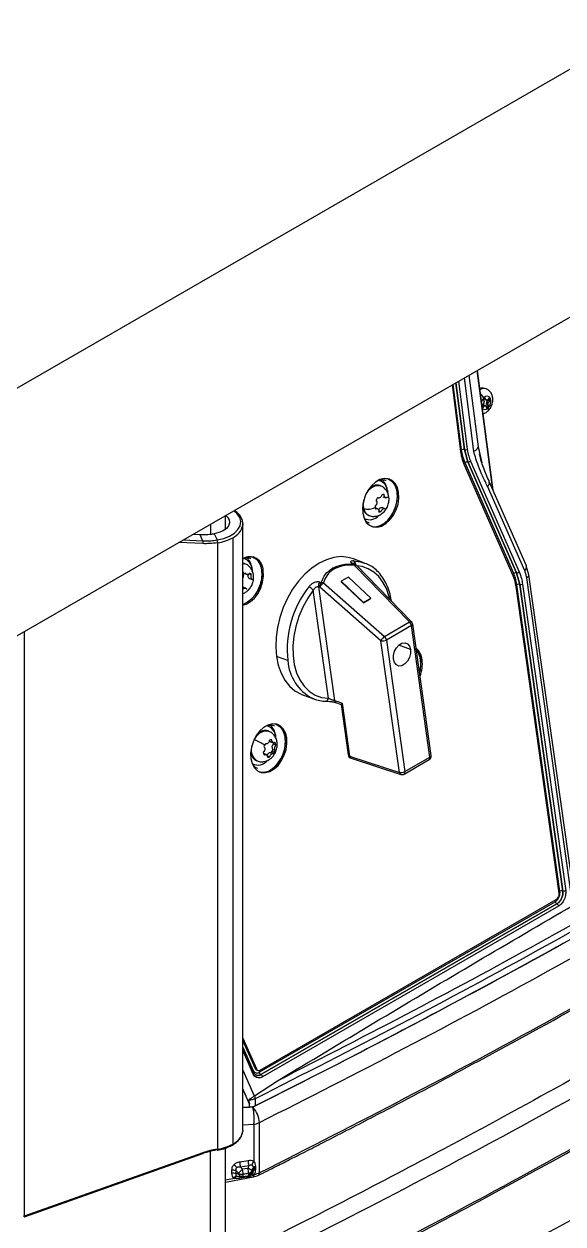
# Model space of a CAD drawing. Header units: millimetres. Extents: x -356 to 237, y 0 to 365.
# Drawn here: x -203.47 to -198.15, y 218.65 to 230.51 of the extents above; entities that cross this region are included whole.
import ezdxf

# ---------------------------------------------------------------- set-up
doc = ezdxf.new("R2010")
doc.units = ezdxf.units.MM

msp = doc.modelspace()

# ---------------------------------------------------------------- linework, layer by layer
at = {"color": 7, "linetype": 'Continuous', "lineweight": 25}
for p, q in [((-174.377, 243.744), (-208.509, 224.04)), ((-174.377, 241.294), (-208.509, 221.59)), ((-199.075, 227.036), (-198.985, 226.33)), ((-198.838, 225.903), (-198.993, 227.083)), ((-198.837, 225.9), (-198.992, 227.084)), ((-199.155, 226.282), (-199.239, 226.941)), ((-199.148, 226.299), (-199.23, 226.947)), ((-199.204, 226.962), (-199.12, 226.302)), ((-199.119, 226.302), (-199.203, 226.962)), ((-199.177, 226.977), (-199.091, 226.305)), ((-199.028, 226.284), (-199.12, 227.01)), ((-198.905, 226.901), (-198.921, 226.907)), ((-198.917, 226.818), (-198.936, 226.799)), ((-198.936, 226.799), (-198.926, 226.776)), ((-198.921, 226.8), (-198.925, 226.81)), ((-198.921, 226.8), (-198.907, 226.795)), ((-198.907, 226.795), (-198.917, 226.818)), ((-198.916, 226.796), (-198.903, 226.79)), ((-198.897, 226.777), (-198.876, 226.797)), ((-198.872, 226.814), (-198.893, 226.794)), ((-198.883, 226.772), (-198.862, 226.792)), ((-198.876, 226.797), (-198.88, 226.806)), ((-198.876, 226.797), (-198.862, 226.792)), ((-198.862, 226.792), (-198.872, 226.814)), ((-198.931, 226.755), (-198.947, 226.739)), ((-198.946, 226.729), (-198.936, 226.739)), ((-198.944, 226.718), (-198.942, 226.713)), ((-198.942, 226.713), (-198.922, 226.733)), ((-198.936, 226.739), (-198.922, 226.733)), ((-198.912, 226.737), (-198.926, 226.742)), ((-198.907, 226.732), (-198.897, 226.709)), ((-198.903, 226.722), (-198.892, 226.733)), ((-198.892, 226.733), (-198.902, 226.757)), ((-198.902, 226.757), (-198.888, 226.751)), ((-198.897, 226.777), (-198.883, 226.772)), ((-198.897, 226.709), (-198.878, 226.728)), ((-198.892, 226.733), (-198.878, 226.728)), ((-198.878, 226.728), (-198.888, 226.751)), ((-198.985, 226.33), (-198.949, 226.17)), ((-198.985, 226.33), (-198.961, 226.222)), ((-199.12, 226.302), (-199.119, 226.302)), ((-199.12, 226.302), (-199.087, 226.18)), ((-199.086, 226.18), (-199.119, 226.302)), ((-198.638, 225.053), (-199.119, 226.147)), ((-198.632, 225.077), (-199.113, 226.172)), ((-199.087, 226.18), (-198.606, 225.085)), ((-199.086, 226.18), (-199.087, 226.18)), ((-198.605, 225.085), (-199.086, 226.18)), ((-199.06, 226.187), (-198.579, 225.093)), ((-199.95, 225.993), (-199.962, 225.997)), ((-199.893, 225.998), (-199.897, 225.999)), ((-198.508, 225.152), (-198.876, 225.987)), ((-199.953, 225.946), (-199.956, 225.947)), ((-199.95, 225.945), (-199.953, 225.946)), ((-199.924, 225.836), (-199.897, 225.826)), ((-199.881, 225.904), (-199.877, 225.882)), ((-199.783, 225.882), (-199.769, 225.877)), ((-198.524, 225.104), (-198.891, 225.939)), ((-200.123, 225.734), (-200.122, 225.725)), ((-200.114, 225.719), (-200.116, 225.72)), ((-199.976, 225.717), (-200, 225.726)), ((-199.976, 225.827), (-199.969, 225.825)), ((-199.904, 225.718), (-199.931, 225.729)), ((-201.478, 225.515), (-201.478, 225.649)), ((-200.104, 225.618), (-200.092, 225.613)), ((-200.063, 225.651), (-200.06, 225.65)), ((-199.968, 225.698), (-199.943, 225.689)), ((-201.626, 225.563), (-201.626, 225.466)), ((-201.308, 219.575), (-201.308, 225.568)), ((-201.701, 225.373), (-201.938, 225.383)), ((-201.893, 225.409), (-201.704, 225.401)), ((-201.795, 225.465), (-201.733, 225.463)), ((-201.733, 225.463), (-201.704, 225.401)), ((-201.59, 225.471), (-201.561, 225.409)), ((-201.556, 225.381), (-201.556, 219.388)), ((-201.406, 225.431), (-201.406, 219.438)), ((-201.287, 225.222), (-201.298, 225.226)), ((-201.286, 225.173), (-201.289, 225.174)), ((-201.229, 225.226), (-201.233, 225.227)), ((-200.105, 225.181), (-200.216, 225.223)), ((-200.215, 225.177), (-200.216, 225.177)), ((-200.202, 225.171), (-200.211, 225.175)), ((-199.661, 224.598), (-200.207, 225.16)), ((-199.641, 224.6), (-200.187, 225.162)), ((-200.105, 225.181), (-200.088, 225.175)), ((-198.484, 225.063), (-198.509, 225.153)), ((-201.29, 225.076), (-201.266, 225.067)), ((-201.248, 225.075), (-201.223, 225.066)), ((-201.241, 225.028), (-201.213, 225.017)), ((-201.12, 225.111), (-201.106, 225.106)), ((-200.264, 225.04), (-200.335, 225)), ((-200.045, 224.833), (-200.264, 225.04)), ((-198.606, 225.085), (-198.605, 225.085)), ((-198.606, 225.085), (-198.574, 224.97)), ((-198.573, 224.969), (-198.605, 225.085)), ((-198.06, 221.863), (-198.505, 225.034)), ((-198.051, 221.983), (-198.484, 225.063)), ((-201.28, 224.933), (-201.307, 224.943)), ((-200.462, 223.845), (-200.612, 224.912)), ((-200.561, 224.947), (-200.403, 223.823)), ((-199.944, 224.413), (-200.546, 224.942)), ((-200.511, 224.985), (-199.909, 224.456)), ((-200.335, 225), (-200.336, 224.996)), ((-200.336, 224.996), (-200.117, 224.789)), ((-200.335, 225), (-200.116, 224.792)), ((-198.184, 221.918), (-198.609, 224.949)), ((-198.177, 221.936), (-198.602, 224.966)), ((-198.574, 224.97), (-198.149, 221.939)), ((-198.573, 224.969), (-198.574, 224.97)), ((-198.148, 221.939), (-198.573, 224.969)), ((-198.546, 224.972), (-198.12, 221.942)), ((-201.3, 224.879), (-201.308, 224.872)), ((-200.117, 224.789), (-200.046, 224.829)), ((-200.116, 224.792), (-200.117, 224.789)), ((-200.116, 224.792), (-200.045, 224.833)), ((-200.045, 224.833), (-200.046, 224.829)), ((-199.909, 224.456), (-199.661, 224.598)), ((-199.642, 224.562), (-199.89, 224.419)), ((-199.46, 223.262), (-199.642, 224.562)), ((-199.448, 223.278), (-199.63, 224.578)), ((-203.466, 224.501), (-203.466, 218.725)), ((-199.762, 223.112), (-199.944, 224.413)), ((-199.89, 224.419), (-199.707, 223.119)), ((-199.651, 224.327), (-199.768, 224.37)), ((-200.863, 224.216), (-200.974, 224.258)), ((-199.551, 224.229), (-199.537, 224.223)), ((-200.718, 223.879), (-200.607, 223.837)), ((-200.607, 223.837), (-200.617, 223.841)), ((-200.491, 223.815), (-200.489, 223.815)), ((-200.393, 223.803), (-200.336, 223.783)), ((-200.336, 223.784), (-200.266, 223.284)), ((-200.255, 223.273), (-200.328, 223.795)), ((-200.327, 223.796), (-200.253, 223.272)), ((-201.055, 223.568), (-201.066, 223.572)), ((-201.054, 223.519), (-201.057, 223.52)), ((-200.997, 223.572), (-201.001, 223.574)), ((-201.197, 223.434), (-201.197, 223.434)), ((-201.085, 223.396), (-201.08, 223.394)), ((-201.033, 223.415), (-201.006, 223.405)), ((-201.005, 223.393), (-200.981, 223.384)), ((-200.888, 223.457), (-200.874, 223.452)), ((-201.167, 223.225), (-201.164, 223.224)), ((-201.076, 223.288), (-201.103, 223.298)), ((-201.066, 223.274), (-201.042, 223.265)), ((-201.002, 223.298), (-201.029, 223.308)), ((-201.019, 223.321), (-200.995, 223.312)), ((-201.012, 223.337), (-200.988, 223.328)), ((-200.253, 223.272), (-199.762, 223.112)), ((-200.239, 223.251), (-199.747, 223.091)), ((-199.715, 223.095), (-199.468, 223.238)), ((-199.707, 223.119), (-199.46, 223.262)), ((-201.208, 223.192), (-201.197, 223.188)), ((-198.149, 221.939), (-198.148, 221.939)), ((-201.145, 220.147), (-198.223, 221.833)), ((-201.135, 220.168), (-198.213, 221.854)), ((-198.207, 221.811), (-201.129, 220.124)), ((-201.128, 220.124), (-198.207, 221.811)), ((-198.207, 221.811), (-198.207, 221.811)), ((-198.19, 221.788), (-201.112, 220.101)), ((-201.308, 220.486), (-201.173, 220.18)), ((-201.308, 220.459), (-201.187, 220.185)), ((-201.308, 220.396), (-201.206, 220.166)), ((-201.2, 220.143), (-201.308, 220.389)), ((-201.204, 220.13), (-201.308, 220.365)), ((-201.308, 220.169), (-201.195, 219.913)), ((-201.173, 220.18), (-201.187, 220.185)), ((-201.172, 220.17), (-201.158, 220.164)), ((-201.191, 219.916), (-200.964, 220.064)), ((-201.129, 220.124), (-201.128, 220.124)), ((-201.241, 219.833), (-201.308, 219.985)), ((-201.195, 219.913), (-201.191, 219.916)), ((-201.209, 219.802), (-201.308, 219.798)), ((-201.308, 219.798), (-201.241, 219.801)), ((-201.241, 219.801), (-201.241, 219.833)), ((-201.184, 219.886), (-201.184, 219.815)), ((-201.308, 219.628), (-201.199, 219.633)), ((-201.199, 219.633), (-201.199, 219.266)), ((-201.144, 219.152), (-201.144, 219.65)), ((-201.701, 219.351), (-203.466, 218.725)), ((-203.464, 218.718), (-201.701, 219.343)), ((-201.626, 207.603), (-201.626, 219.369)), ((-201.477, 207.715), (-201.477, 219.399)), ((-201.254, 219.273), (-201.338, 219.26)), ((-201.332, 219.213), (-201.248, 219.226)), ((-201.31, 219.189), (-201.332, 219.213)), ((-201.257, 219.197), (-201.31, 219.189)), ((-201.248, 219.226), (-201.257, 219.197)), ((-201.217, 219.169), (-201.207, 219.201)), ((-201.207, 219.201), (-201.207, 219.169)), ((-201.195, 219.212), (-201.195, 219.18)), ((-201.18, 219.186), (-201.18, 219.218)), ((-201.477, 219.062), (-201.203, 219.113)), ((-201.388, 219.099), (-201.477, 219.082)), ((-201.419, 219.179), (-201.419, 219.149)), ((-201.388, 219.099), (-201.34, 219.101)), ((-201.373, 219.173), (-201.351, 219.149)), ((-201.373, 219.143), (-201.373, 219.173)), ((-201.351, 219.145), (-201.373, 219.143)), ((-201.351, 219.149), (-201.351, 219.145)), ((-201.339, 219.114), (-201.313, 219.116)), ((-201.31, 219.117), (-201.257, 219.125)), ((-201.304, 219.142), (-201.252, 219.15)), ((-201.252, 219.146), (-201.304, 219.138)), ((-201.304, 219.138), (-201.304, 219.142)), ((-201.252, 219.15), (-201.252, 219.146)), ((-201.248, 219.127), (-201.236, 219.131)), ((-201.217, 219.165), (-201.217, 219.169)), ((-201.207, 219.169), (-201.217, 219.165))]:
    msp.add_line(p, q, dxfattribs=at)
at = {"color": 7, "linetype": 'Continuous', "lineweight": 25, "flags": 128}
for points in [[(-198.921, 226.907), (-198.944, 226.911), (-198.969, 226.906)], [(-198.929, 226.813), (-198.944, 226.792), (-198.952, 226.774)], [(-198.885, 226.714), (-198.87, 226.735), (-198.861, 226.759), (-198.858, 226.785), (-198.863, 226.807), (-198.875, 226.822), (-198.891, 226.829), (-198.91, 226.826), (-198.929, 226.813)], [(-198.893, 226.794), (-198.894, 226.792), (-198.897, 226.791), (-198.899, 226.79), (-198.901, 226.79), (-198.903, 226.79), (-198.904, 226.791), (-198.906, 226.793), (-198.907, 226.795)], [(-198.943, 226.708), (-198.939, 226.705), (-198.923, 226.698), (-198.904, 226.701), (-198.885, 226.714)], [(-198.922, 226.733), (-198.92, 226.735), (-198.918, 226.736), (-198.915, 226.737), (-198.913, 226.737), (-198.911, 226.737), (-198.91, 226.736), (-198.908, 226.734), (-198.907, 226.732)], [(-199.769, 225.877), (-199.782, 225.927), (-199.804, 225.967), (-199.834, 225.997), (-199.871, 226.013), (-199.912, 226.016), (-199.955, 226.005), (-199.998, 225.98), (-200.038, 225.944), (-200.072, 225.897), (-200.099, 225.844), (-200.117, 225.786), (-200.125, 225.728), (-200.123, 225.673)], [(-199.89, 226.016), (-199.867, 226.009), (-199.834, 225.986), (-199.808, 225.951), (-199.79, 225.906), (-199.783, 225.854), (-199.786, 225.798), (-199.799, 225.741), (-199.822, 225.685), (-199.852, 225.636), (-199.878, 225.605)], [(-200.123, 225.673), (-200.111, 225.624), (-200.089, 225.583), (-200.058, 225.554), (-200.022, 225.537), (-199.98, 225.534), (-199.937, 225.545), (-199.894, 225.57), (-199.855, 225.607), (-199.821, 225.653), (-199.794, 225.706), (-199.775, 225.764), (-199.767, 225.822), (-199.769, 225.877)], [(-200.093, 225.858), (-200.068, 225.897), (-200.035, 225.928), (-200, 225.945), (-199.966, 225.948), (-199.95, 225.945)], [(-200.041, 225.544), (-200.035, 225.542), (-199.994, 225.539), (-199.951, 225.551), (-199.908, 225.575), (-199.869, 225.612), (-199.834, 225.658), (-199.807, 225.712), (-199.789, 225.769), (-199.781, 225.827), (-199.783, 225.882)], [(-200.12, 225.772), (-200.121, 225.764), (-200.116, 225.72)], [(-200.114, 225.719), (-200.118, 225.763), (-200.111, 225.809)], [(-199.966, 225.703), (-199.965, 225.706), (-199.961, 225.713), (-199.956, 225.72), (-199.95, 225.725), (-199.944, 225.728), (-199.938, 225.73), (-199.933, 225.729), (-199.931, 225.729)], [(-199.903, 225.826), (-199.903, 225.827), (-199.903, 225.828)], [(-201.475, 225.651), (-201.459, 225.635), (-201.443, 225.607), (-201.439, 225.578), (-201.448, 225.549), (-201.47, 225.522), (-201.502, 225.499), (-201.543, 225.482), (-201.59, 225.471)], [(-201.561, 225.409), (-201.496, 225.423), (-201.438, 225.446), (-201.39, 225.476), (-201.355, 225.511), (-201.333, 225.549), (-201.328, 225.59), (-201.338, 225.63), (-201.362, 225.667), (-201.395, 225.697)], [(-201.308, 225.568), (-201.308, 225.56), (-201.308, 225.554)], [(-201.226, 225.245), (-201.204, 225.237), (-201.17, 225.215), (-201.144, 225.18), (-201.127, 225.135), (-201.12, 225.083), (-201.123, 225.026), (-201.136, 224.969), (-201.158, 224.914), (-201.189, 224.864), (-201.215, 224.833)], [(-200.216, 225.223), (-200.267, 225.237), (-200.337, 225.244), (-200.409, 225.236), (-200.482, 225.214), (-200.555, 225.179), (-200.627, 225.131), (-200.695, 225.071), (-200.758, 225), (-200.816, 224.921), (-200.866, 224.833), (-200.908, 224.741), (-200.942, 224.644), (-200.965, 224.545), (-200.979, 224.447), (-200.982, 224.35), (-200.974, 224.258)], [(-201.289, 225.174), (-201.304, 225.178), (-201.308, 225.178)], [(-201.308, 225.177), (-201.301, 225.177), (-201.286, 225.173)], [(-200.212, 225.172), (-200.219, 225.175), (-200.225, 225.178)], [(-200.214, 225.202), (-200.146, 225.194), (-200.105, 225.181)], [(-200.207, 225.16), (-200.202, 225.163), (-200.197, 225.164), (-200.193, 225.164), (-200.189, 225.163), (-200.187, 225.162)], [(-199.857, 224.822), (-199.865, 224.855), (-199.89, 224.928), (-199.924, 224.993), (-199.966, 225.048), (-200.015, 225.092), (-200.07, 225.125), (-200.13, 225.145), (-200.178, 225.152)], [(-201.308, 224.764), (-201.274, 224.774), (-201.231, 224.799), (-201.191, 224.835), (-201.157, 224.881), (-201.13, 224.935), (-201.112, 224.992), (-201.104, 225.05), (-201.106, 225.106)], [(-201.241, 225.028), (-201.242, 225.028), (-201.247, 225.032), (-201.25, 225.037), (-201.253, 225.043), (-201.254, 225.051), (-201.253, 225.059), (-201.251, 225.067), (-201.248, 225.075)], [(-201.308, 224.943), (-201.307, 224.943), (-201.307, 224.943)], [(-201.286, 224.935), (-201.285, 224.935), (-201.284, 224.936)], [(-201.284, 224.936), (-201.282, 224.937), (-201.281, 224.938)], [(-200.612, 224.912), (-200.667, 224.832), (-200.715, 224.744), (-200.755, 224.651), (-200.785, 224.555), (-200.804, 224.457), (-200.813, 224.361), (-200.812, 224.267), (-200.799, 224.179), (-200.777, 224.097), (-200.744, 224.025), (-200.702, 223.963), (-200.651, 223.913), (-200.593, 223.876), (-200.53, 223.853), (-200.462, 223.845)], [(-200.546, 224.942), (-200.555, 224.945), (-200.561, 224.947)], [(-200.548, 224.991), (-200.54, 224.989), (-200.533, 224.987)], [(-199.661, 224.598), (-199.656, 224.601), (-199.651, 224.602), (-199.647, 224.602), (-199.643, 224.602), (-199.641, 224.6)], [(-199.642, 224.562), (-199.637, 224.565), (-199.634, 224.569), (-199.631, 224.572), (-199.63, 224.576), (-199.63, 224.578)], [(-199.821, 224.229), (-199.821, 224.267), (-199.81, 224.308), (-199.791, 224.344), (-199.765, 224.372), (-199.736, 224.389), (-199.706, 224.393), (-199.68, 224.383), (-199.661, 224.359), (-199.651, 224.327)], [(-199.651, 224.327), (-199.651, 224.288), (-199.661, 224.248), (-199.681, 224.211), (-199.707, 224.183), (-199.736, 224.166), (-199.766, 224.162), (-199.791, 224.173), (-199.811, 224.196), (-199.821, 224.229)], [(-200.974, 224.258), (-200.957, 224.172), (-200.929, 224.093), (-200.892, 224.024), (-200.846, 223.965), (-200.793, 223.918), (-200.733, 223.884), (-200.718, 223.879)], [(-200.874, 223.452), (-200.886, 223.501), (-200.908, 223.542), (-200.939, 223.571), (-200.975, 223.588), (-201.017, 223.591), (-201.06, 223.579), (-201.102, 223.555), (-201.142, 223.518), (-201.176, 223.472), (-201.203, 223.419), (-201.222, 223.361), (-201.23, 223.303), (-201.228, 223.248)], [(-200.994, 223.591), (-200.971, 223.584), (-200.938, 223.561), (-200.912, 223.526), (-200.895, 223.481), (-200.888, 223.429), (-200.891, 223.373), (-200.904, 223.315), (-200.926, 223.26), (-200.957, 223.211), (-200.983, 223.18)], [(-201.197, 223.434), (-201.17, 223.474), (-201.138, 223.504), (-201.103, 223.52), (-201.068, 223.523), (-201.054, 223.519)], [(-201.228, 223.248), (-201.215, 223.198), (-201.193, 223.158), (-201.163, 223.128), (-201.126, 223.112), (-201.085, 223.109), (-201.041, 223.12), (-200.999, 223.145), (-200.959, 223.181), (-200.925, 223.228), (-200.898, 223.281), (-200.88, 223.339), (-200.872, 223.397), (-200.874, 223.452)], [(-201.145, 223.118), (-201.14, 223.117), (-201.099, 223.114), (-201.055, 223.125), (-201.013, 223.15), (-200.973, 223.187), (-200.939, 223.233), (-200.912, 223.286), (-200.894, 223.344), (-200.885, 223.402), (-200.888, 223.457)], [(-201.066, 223.274), (-201.064, 223.283), (-201.061, 223.29), (-201.056, 223.297), (-201.051, 223.303), (-201.045, 223.307), (-201.039, 223.309), (-201.033, 223.309), (-201.029, 223.308)], [(-200.989, 223.303), (-200.989, 223.305), (-200.991, 223.308), (-200.995, 223.312)], [(-199.46, 223.262), (-199.455, 223.265), (-199.451, 223.269), (-199.449, 223.272), (-199.448, 223.276), (-199.448, 223.278)], [(-201.206, 220.166), (-201.208, 220.163), (-201.208, 220.163)], [(-201.308, 219.575), (-201.308, 219.566), (-201.308, 219.561)], [(-201.561, 219.383), (-201.56, 219.381), (-201.559, 219.38), (-201.558, 219.379), (-201.557, 219.379), (-201.557, 219.381), (-201.556, 219.382), (-201.556, 219.385), (-201.556, 219.388)], [(-201.34, 219.101), (-201.291, 219.109), (-201.253, 219.115)], [(-201.31, 219.117), (-201.309, 219.117), (-201.308, 219.118), (-201.307, 219.12), (-201.306, 219.122), (-201.305, 219.125), (-201.305, 219.129), (-201.305, 219.133), (-201.304, 219.138)], [(-201.252, 219.146), (-201.252, 219.142), (-201.252, 219.137), (-201.252, 219.134), (-201.253, 219.13), (-201.254, 219.128), (-201.255, 219.126), (-201.256, 219.125), (-201.257, 219.125)], [(-201.199, 219.132), (-201.199, 219.126), (-201.2, 219.12), (-201.201, 219.116), (-201.202, 219.114), (-201.203, 219.113)]]:
    msp.add_lwpolyline(points, dxfattribs=at)
at = {"color": 7, "linetype": 'Continuous', "lineweight": 25}
for centre, radius, start, end in [((-198.927, 226.83), 0.0751, 73.4922, 122.7145), ((-199.043, 226.758), 0.126, 25.6603, 50.5932), ((-198.914, 226.803), 0.00779, 200.8689, 248.3198), ((-198.928, 226.733), 0.00966, 74.7165, 140.6491), ((-198.945, 226.769), 0.0198, 314.5564, 18.5657), ((-198.883, 226.763), 0.0198, 134.5551, 198.567), ((-198.869, 226.758), 0.0198, 134.5531, 198.5675), ((-198.906, 226.7), 0.0253, 327.6553, 34.4891), ((-199.13, 226.266), 0.0377, 73.8836, 117.5259), ((-199.109, 226.338), 0.0377, 253.8878, 297.5217), ((-199.093, 226.152), 0.0281, 76.661, 135.5707), ((-199.08, 226.207), 0.0281, 256.6572, 315.5744), ((-199.991, 225.889), 0.111, 7.4894, 80.0828), ((-200.034, 225.89), 0.153, 5.6555, 49.2167), ((-199.939, 225.874), 0.156, 3.0687, 61.9453), ((-199.974, 225.828), 0.12, 81.7779, 148.265), ((-199.923, 225.813), 0.045, 76.2029, 106.2), ((-199.9, 225.842), 0.0327, 329.3443, 11.5096), ((-200.114, 225.728), 0.00788, 197.5094, 255.6988), ((-200.027, 225.734), 0.0904, 188.5974, 246.7545), ((-200.07, 225.872), 0.159, 254.0356, 295.7734), ((-200.024, 225.733), 0.0903, 188.5893, 246.8917), ((-199.912, 225.749), 0.0906, 183.6498, 193.032), ((-199.93, 225.745), 0.073, 192.9913, 203.8215), ((-199.878, 225.751), 0.124, 141.6909, 156.8641), ((-200.055, 225.729), 0.12, 243.4021, 318.3059), ((-199.956, 225.732), 0.045, 256.1978, 286.1993), ((-201.481, 225.59), 0.176, 295.2002, 348.0398), ((-201.632, 225.381), 0.0763, 0.1077, 21.227), ((-201.616, 225.813), 0.436, 277.9775, 298.8883), ((-201.241, 225.108), 0.135, 358.9356, 119.5639), ((-201.276, 225.103), 0.156, 3.0689, 61.9452), ((-201.337, 225.107), 0.124, 0.3296, 76.1337), ((-201.37, 225.119), 0.153, 5.655, 49.2178), ((-200.438, 225.091), 0.0413, 45.3265, 68.0586), ((-200.222, 225.157), 0.0207, 59.1309, 98.0617), ((-200.233, 225.167), 0.04, 359.798, 61.6052), ((-200.209, 225.152), 0.021, 68.2107, 97.9792), ((-200.236, 225.157), 0.0288, 6.5277, 32.7793), ((-200.216, 225.134), 0.04, 44.1986, 67.9477), ((-201.431, 225.062), 0.315, 293.0083, 8.9663), ((-201.455, 225.002), 0.178, 24.0589, 34.0887), ((-201.241, 225.002), 0.0892, 125.2099, 134.6915), ((-201.251, 225.016), 0.0718, 114.2881, 125.2418), ((-201.262, 225.042), 0.0455, 31.7879, 61.5288), ((-199.001, 224.897), 0.395, 7.5706, 23.2635), ((-198.612, 225.058), 0.0281, 76.661, 135.5706), ((-198.599, 225.112), 0.0281, 256.661, 315.5707), ((-199.861, 224.327), 1.008, 142.081, 186.2893), ((-200.698, 224.847), 0.107, 36.7718, 67.3351), ((-200.504, 224.954), 0.058, 139.9187, 187.4331), ((-200.489, 224.95), 0.058, 139.854, 187.4311), ((-200.456, 224.904), 0.098, 123.9084, 156.9269), ((-200.527, 224.932), 0.0549, 73.1959, 96.7281), ((-198.584, 224.934), 0.037, 74.0208, 118.4881), ((-198.563, 225.005), 0.037, 254.0092, 298.4998), ((-199.706, 224.551), 0.0651, 9.2799, 46.1564), ((-199.67, 224.572), 0.04, 7.9861, 44.1996), ((-199.854, 224.374), 0.098, 123.9092, 156.9251), ((-199.925, 224.485), 0.0746, 255.0835, 298.3655), ((-199.954, 224.409), 0.0651, 9.2803, 46.1552), ((-199.708, 224.208), 0.172, 5.01, 49.4748), ((-199.73, 224.211), 0.18, 5.5721, 41.5375), ((-199.8, 224.182), 0.25, 340.9498, 35.0261), ((-200.409, 224.246), 0.455, 183.6873, 242.7469), ((-199.879, 224.189), 0.33, 343.422, 6.9342), ((-199.871, 224.184), 0.336, 338.6925, 6.8097), ((-200.496, 223.848), 0.0338, 281.2107, 353.9185), ((-200.38, 223.823), 0.0237, 181.3624, 245.5059), ((-201.138, 223.465), 0.153, 5.6563, 49.2161), ((-201.044, 223.449), 0.156, 3.0691, 61.9453), ((-201.08, 223.405), 0.118, 78.916, 148.6847), ((-201.102, 223.456), 0.121, 0.1169, 75.3994), ((-201.111, 223.326), 0.115, 169.3778, 241.0644), ((-201.096, 223.334), 0.13, 157.4791, 238.0547), ((-201.439, 222.817), 0.663, 58.5478, 68.569), ((-200.976, 223.322), 0.132, 152.7796, 160.0903), ((-200.982, 223.325), 0.124, 145.2192, 152.8092), ((-201.027, 223.384), 0.0488, 83.8188, 112.2139), ((-201.025, 223.433), 0.02, 198.4087, 246.5107), ((-200.978, 223.361), 0.042, 131.2876, 215.0448), ((-201.087, 223.381), 0.0827, 7.8581, 17.0911), ((-201.054, 223.374), 0.0735, 7.2487, 28.8162), ((-201.16, 223.309), 0.125, 244.9842, 319.9243), ((-201.034, 223.32), 0.0735, 187.244, 208.8216), ((-201.06, 223.311), 0.0488, 263.8205, 292.2097), ((-201.13, 223.378), 0.124, 325.2198, 332.8121), ((-201.136, 223.382), 0.132, 332.7776, 340.0886), ((-201.105, 223.369), 0.124, 325.2216, 332.8103), ((-201.112, 223.373), 0.132, 332.779, 340.0873), ((-200.226, 223.289), 0.04, 187.9863, 251.9651), ((-200.251, 223.288), 0.0151, 195.3521, 257.5375), ((-200.241, 223.309), 0.0385, 249.5881, 251.9459), ((-200.229, 223.274), 0.0243, 182.4468, 245.9779), ((-199.488, 223.272), 0.04, 299.9963, 7.9887), ((-199.482, 223.255), 0.0227, 307.9677, 16.1083), ((-199.743, 223.185), 0.0746, 255.0834, 298.3645), ((-199.737, 223.114), 0.0243, 182.4446, 245.9789), ((-199.729, 223.113), 0.0227, 307.9665, 16.1087), ((-199.735, 223.129), 0.04, 251.9648, 299.9969), ((-198.251, 221.911), 0.0681, 334.8236, 6.6689), ((-198.159, 221.904), 0.037, 74.0149, 118.4941), ((-198.138, 221.975), 0.037, 254.0166, 298.4924), ((-198.194, 221.838), 0.03, 187.9452, 243.0927), ((-198.245, 221.905), 0.0599, 302.2007, 336.9687), ((-198.22, 221.784), 0.03, 7.9452, 63.0927), ((-201.211, 220.139), 0.0122, 306.8237, 16.5821), ((-201.115, 220.151), 0.03, 187.9469, 243.0911), ((-201.142, 220.097), 0.03, 7.944, 63.0925), ((-201.26, 219.884), 0.0755, 1.4779, 24.8992), ((-201.63, 219.693), 0.435, 351.9576, 14.5209), ((-201.38, 219.639), 0.237, 2.5916, 43.6512), ((-201.481, 219.597), 0.176, 295.1998, 348.0405), ((-201.227, 219.82), 0.189, 278.2254, 295.8974), ((-201.616, 219.82), 0.436, 277.9776, 298.8886), ((-201.497, 219.091), 0.174, 41.5111, 54.5408), ((-201.123, 219.263), 0.215, 180.8324, 193.4801), ((-201.466, 219.147), 0.215, 0.8326, 13.4785), ((-201.27, 219.135), 0.0635, 32.55, 78.1865), ((-201.04, 219.276), 0.215, 180.8324, 193.4801), ((-201.132, 219.207), 0.0895, 138.6928, 164.6699), ((-201.18, 219.184), 0.0321, 118.1373, 148.4441), ((-201.165, 219.16), 0.0603, 103.6646, 119.3547), ((-201.406, 219.102), 0.0781, 64.6678, 99.5512), ((-201.406, 219.072), 0.0781, 64.6678, 99.5512), ((-201.359, 219.07), 0.0504, 99.4053, 138.2011), ((-201.351, 219.074), 0.0445, 105.3648, 146.7467), ((-201.193, 219.032), 0.196, 126.5991, 143.4026), ((-201.317, 219.219), 0.0781, 244.6691, 279.5499), ((-201.317, 219.215), 0.0781, 244.6691, 279.5499), ((-201.313, 219.156), 0.0392, 196.0287, 269.5225), ((-201.319, 219.102), 0.0205, 140.7749, 183.1345), ((-201.317, 219.166), 0.05, 274.4948, 278.7877), ((-201.519, 219.139), 0.215, 0.8337, 13.4788), ((-201.264, 219.174), 0.0501, 278.8057, 288.6388), ((-201.226, 219.114), 0.0277, 153.6278, 177.3339), ((-201.255, 219.198), 0.0475, 274.1596, 323.2688), ((-201.255, 219.194), 0.0475, 274.1622, 323.2677), ((-201.264, 219.172), 0.0478, 289.2545, 351.9912), ((-201.22, 219.112), 0.0287, 44.4636, 87.1356), ((-201.218, 219.111), 0.0318, 47.3064, 87.2245), ((-201.18, 219.152), 0.032, 118.1319, 148.4465), ((-201.165, 219.128), 0.0602, 103.6619, 119.3611), ((-201.167, 219.148), 0.0233, 302.8613, 8.3112)]:
    msp.add_arc(centre, radius, start, end, dxfattribs=at)
for points, knots in [([(-198.885, 226.686), (-198.879, 226.692), (-198.865, 226.708), (-198.849, 226.74), (-198.839, 226.779), (-198.839, 226.819), (-198.851, 226.855), (-198.871, 226.881), (-198.891, 226.897), (-198.904, 226.9), (-198.906, 226.901)], [0, 0, 0, 0, 0.095788, 0.252183, 0.412778, 0.576355, 0.714643, 0.84447, 0.971306, 1, 1, 1, 1]), ([(-198.936, 226.656), (-198.936, 226.656), (-198.925, 226.657), (-198.907, 226.668), (-198.892, 226.68), (-198.885, 226.686)], [0, 0, 0, 0, 0.001613, 0.537208, 1, 1, 1, 1]), ([(-199.028, 226.284), (-199.017, 226.29), (-198.998, 226.301), (-198.989, 226.321), (-198.985, 226.33)], [0, 0, 0, 0, 0.5708765, 1, 1, 1, 1]), ([(-199.119, 226.147), (-199.128, 226.171), (-199.145, 226.215), (-199.152, 226.261), (-199.155, 226.282)], [0, 0, 0, 0, 0.545363, 1, 1, 1, 1]), ([(-199.113, 226.172), (-199.122, 226.195), (-199.138, 226.236), (-199.145, 226.279), (-199.148, 226.299)], [0, 0, 0, 0, 0.545535, 1, 1, 1, 1]), ([(-199.091, 226.305), (-199.088, 226.281), (-199.081, 226.241), (-199.066, 226.203), (-199.06, 226.187)], [0, 0, 0, 0, 0.5745304, 1, 1, 1, 1]), ([(-198.891, 225.939), (-198.908, 225.972), (-198.94, 226.037), (-198.988, 226.151), (-199.013, 226.235), (-199.028, 226.284)], [0, 0, 0, 0, 0.2953432, 0.5899515, 1, 1, 1, 1]), ([(-198.876, 225.989), (-198.896, 226.034), (-198.935, 226.119), (-198.959, 226.21), (-198.97, 226.254)], [0, 0, 0, 0, 0.523131, 1, 1, 1, 1]), ([(-199.957, 225.946), (-199.964, 225.948), (-199.98, 225.953), (-200.01, 225.948), (-200.038, 225.936), (-200.052, 225.923), (-200.057, 225.918)], [0, 0, 0, 0, 0.181942, 0.479268, 0.800992, 1, 1, 1, 1]), ([(-199.994, 225.984), (-199.988, 225.988), (-199.972, 225.997), (-199.942, 226.004), (-199.913, 226.005), (-199.898, 225.998), (-199.894, 225.996)], [0, 0, 0, 0, 0.195675, 0.542415, 0.856032, 1, 1, 1, 1]), ([(-198.891, 225.939), (-198.886, 225.945), (-198.876, 225.957), (-198.871, 225.977), (-198.876, 225.986), (-198.877, 225.989)], [0, 0, 0, 0, 0.450431, 0.843194, 1, 1, 1, 1]), ([(-200.059, 225.651), (-200.053, 225.648), (-200.035, 225.641), (-200.003, 225.641), (-199.966, 225.649), (-199.934, 225.668), (-199.905, 225.695), (-199.882, 225.73), (-199.867, 225.772), (-199.862, 225.813), (-199.866, 225.838), (-199.868, 225.849)], [0, 0, 0, 0, 0.060459, 0.174654, 0.283668, 0.393281, 0.508752, 0.633384, 0.766282, 0.905547, 1, 1, 1, 1]), ([(-199.936, 225.856), (-199.936, 225.854), (-199.936, 225.848), (-199.94, 225.84), (-199.944, 225.834), (-199.95, 225.828), (-199.956, 225.825), (-199.963, 225.823), (-199.97, 225.824), (-199.974, 225.827), (-199.976, 225.828)], [0, 0, 0, 0, 0.138907, 0.28124, 0.405952, 0.541381, 0.66661, 0.769716, 0.883899, 1, 1, 1, 1]), ([(-199.868, 225.849), (-199.872, 225.86), (-199.879, 225.883), (-199.9, 225.913), (-199.925, 225.935), (-199.944, 225.941), (-199.95, 225.943)], [0, 0, 0, 0, 0.264485, 0.554168, 0.840079, 1, 1, 1, 1]), ([(-199.883, 225.83), (-199.884, 225.828), (-199.887, 225.826), (-199.892, 225.825), (-199.898, 225.826), (-199.903, 225.829), (-199.907, 225.835), (-199.91, 225.841), (-199.912, 225.849), (-199.912, 225.854), (-199.912, 225.857)], [0, 0, 0, 0, 0.104712, 0.208571, 0.304159, 0.421682, 0.553241, 0.682248, 0.839623, 1, 1, 1, 1]), ([(-200.122, 225.725), (-200.12, 225.719), (-200.115, 225.7), (-200.099, 225.674), (-200.077, 225.655), (-200.062, 225.651), (-200.058, 225.65)], [0, 0, 0, 0, 0.200387, 0.552676, 0.881221, 1, 1, 1, 1]), ([(-199.985, 225.788), (-199.984, 225.784), (-199.983, 225.775), (-199.986, 225.763), (-199.992, 225.751), (-199.999, 225.746), (-200.003, 225.743)], [0, 0, 0, 0, 0.238398, 0.491784, 0.748399, 1, 1, 1, 1]), ([(-199.996, 225.716), (-199.993, 225.717), (-199.986, 225.719), (-199.975, 225.718), (-199.968, 225.711), (-199.966, 225.705), (-199.965, 225.702)], [0, 0, 0, 0, 0.285586, 0.526267, 0.753081, 1, 1, 1, 1]), ([(-199.993, 225.799), (-199.991, 225.798), (-199.988, 225.794), (-199.986, 225.79), (-199.985, 225.788)], [0, 0, 0, 0, 0.488769, 1, 1, 1, 1]), ([(-199.943, 225.689), (-199.942, 225.691), (-199.939, 225.696), (-199.935, 225.703), (-199.93, 225.709), (-199.924, 225.715), (-199.918, 225.718), (-199.912, 225.72), (-199.907, 225.72), (-199.904, 225.718), (-199.903, 225.718)], [0, 0, 0, 0, 0.15019, 0.310411, 0.451501, 0.602322, 0.736185, 0.836236, 0.927489, 1, 1, 1, 1]), ([(-201.31, 225.552), (-201.309, 225.555), (-201.305, 225.571), (-201.311, 225.602), (-201.327, 225.64), (-201.354, 225.674), (-201.378, 225.692), (-201.39, 225.701)], [0, 0, 0, 0, 0.050551, 0.272989, 0.501023, 0.74787, 1, 1, 1, 1]), ([(-200.056, 225.575), (-200.061, 225.577), (-200.077, 225.583), (-200.095, 225.6), (-200.104, 225.617), (-200.107, 225.622)], [0, 0, 0, 0, 0.229638, 0.730844, 1, 1, 1, 1]), ([(-199.965, 225.702), (-199.965, 225.699), (-199.965, 225.695), (-199.966, 225.691), (-199.967, 225.688)], [0, 0, 0, 0, 0.494088, 1, 1, 1, 1]), ([(-201.733, 225.463), (-201.725, 225.463), (-201.711, 225.463), (-201.691, 225.461), (-201.671, 225.463), (-201.649, 225.464), (-201.621, 225.466), (-201.601, 225.469), (-201.59, 225.471)], [0, 0, 0, 0, 0.1553158, 0.3042284, 0.4177605, 0.5656416, 0.7754177, 1, 1, 1, 1]), ([(-201.704, 225.401), (-201.691, 225.4), (-201.664, 225.399), (-201.616, 225.402), (-201.582, 225.406), (-201.561, 225.409)], [0, 0, 0, 0, 0.275832, 0.555614, 1, 1, 1, 1]), ([(-201.704, 225.401), (-201.703, 225.399), (-201.702, 225.396), (-201.701, 225.392), (-201.701, 225.387), (-201.7, 225.382), (-201.701, 225.377), (-201.701, 225.374), (-201.701, 225.373)], [0, 0, 0, 0, 0.200126, 0.326739, 0.466786, 0.700023, 0.845781, 1, 1, 1, 1]), ([(-201.556, 225.381), (-201.583, 225.378), (-201.621, 225.373), (-201.669, 225.372), (-201.69, 225.372), (-201.701, 225.373)], [0, 0, 0, 0, 0.56494, 0.78361, 1, 1, 1, 1]), ([(-201.308, 225.223), (-201.298, 225.227), (-201.277, 225.233), (-201.249, 225.234), (-201.235, 225.227), (-201.23, 225.225)], [0, 0, 0, 0, 0.394899, 0.809623, 1, 1, 1, 1]), ([(-201.288, 225.172), (-201.292, 225.174), (-201.298, 225.178), (-201.305, 225.178), (-201.308, 225.178)], [0, 0, 0, 0, 0.685454, 1, 1, 1, 1]), ([(-201.274, 224.896), (-201.265, 224.902), (-201.246, 224.918), (-201.223, 224.95), (-201.206, 224.99), (-201.199, 225.034), (-201.203, 225.076), (-201.216, 225.114), (-201.239, 225.144), (-201.264, 225.165), (-201.281, 225.17), (-201.287, 225.172)], [0, 0, 0, 0, 0.095217, 0.217946, 0.348251, 0.485028, 0.608015, 0.724381, 0.836801, 0.948037, 1, 1, 1, 1]), ([(-200.533, 224.987), (-200.522, 225.017), (-200.499, 225.075), (-200.448, 225.111), (-200.423, 225.129)], [0, 0, 0, 0, 0.507008, 1, 1, 1, 1]), ([(-200.423, 225.129), (-200.392, 225.143), (-200.325, 225.172), (-200.252, 225.172), (-200.212, 225.172)], [0, 0, 0, 0, 0.458622, 1, 1, 1, 1]), ([(-200.207, 225.16), (-200.25, 225.16), (-200.32, 225.16), (-200.384, 225.132), (-200.409, 225.12)], [0, 0, 0, 0, 0.600688, 1, 1, 1, 1]), ([(-200.214, 225.202), (-200.22, 225.202), (-200.229, 225.202), (-200.242, 225.198), (-200.244, 225.191), (-200.24, 225.186), (-200.234, 225.182), (-200.228, 225.179), (-200.225, 225.178)], [0, 0, 0, 0, 0.334449, 0.529286, 0.597885, 0.686864, 0.820329, 1, 1, 1, 1]), ([(-199.839, 224.804), (-199.841, 224.814), (-199.847, 224.851), (-199.864, 224.913), (-199.894, 224.985), (-199.932, 225.049), (-199.978, 225.102), (-200.03, 225.146), (-200.069, 225.165), (-200.087, 225.174)], [0, 0, 0, 0, 0.068473, 0.243227, 0.410225, 0.569446, 0.72158, 0.867883, 1, 1, 1, 1]), ([(-198.524, 225.104), (-198.519, 225.11), (-198.51, 225.12), (-198.504, 225.139), (-198.508, 225.148), (-198.509, 225.151)], [0, 0, 0, 0, 0.43331, 0.792919, 1, 1, 1, 1]), ([(-201.304, 225.066), (-201.303, 225.061), (-201.301, 225.053), (-201.303, 225.042), (-201.307, 225.036), (-201.308, 225.035)], [0, 0, 0, 0, 0.39955, 0.807175, 1, 1, 1, 1]), ([(-201.248, 225.071), (-201.251, 225.069), (-201.256, 225.066), (-201.266, 225.066), (-201.275, 225.072), (-201.279, 225.078), (-201.281, 225.082)], [0, 0, 0, 0, 0.245462, 0.471626, 0.712873, 1, 1, 1, 1]), ([(-201.24, 225.082), (-201.241, 225.08), (-201.243, 225.076), (-201.246, 225.073), (-201.248, 225.071)], [0, 0, 0, 0, 0.5062138, 1, 1, 1, 1]), ([(-201.213, 225.018), (-201.214, 225.018), (-201.217, 225.018), (-201.22, 225.022), (-201.224, 225.027), (-201.226, 225.034), (-201.227, 225.041), (-201.226, 225.05), (-201.225, 225.058), (-201.224, 225.063), (-201.223, 225.066)], [0, 0, 0, 0, 0.072109, 0.163519, 0.263955, 0.398317, 0.549413, 0.690533, 0.850454, 1, 1, 1, 1]), ([(-200.409, 225.12), (-200.436, 225.101), (-200.483, 225.065), (-200.502, 225.01), (-200.511, 224.985)], [0, 0, 0, 0, 0.552768, 1, 1, 1, 1]), ([(-198.602, 224.966), (-198.606, 224.988), (-198.612, 225.026), (-198.626, 225.062), (-198.632, 225.077)], [0, 0, 0, 0, 0.573866, 1, 1, 1, 1]), ([(-198.579, 225.093), (-198.571, 225.071), (-198.556, 225.032), (-198.549, 224.991), (-198.546, 224.972)], [0, 0, 0, 0, 0.546191, 1, 1, 1, 1]), ([(-198.505, 225.034), (-198.507, 225.048), (-198.512, 225.072), (-198.52, 225.094), (-198.524, 225.104)], [0, 0, 0, 0, 0.573512, 1, 1, 1, 1]), ([(-198.505, 225.034), (-198.499, 225.038), (-198.49, 225.044), (-198.481, 225.058), (-198.484, 225.063), (-198.484, 225.063)], [0, 0, 0, 0, 0.5638541, 0.9964597, 1, 1, 1, 1]), ([(-201.312, 224.92), (-201.309, 224.922), (-201.305, 224.926), (-201.299, 224.93), (-201.293, 224.933), (-201.286, 224.934), (-201.28, 224.933), (-201.275, 224.93), (-201.272, 224.926), (-201.272, 224.922), (-201.271, 224.92)], [0, 0, 0, 0, 0.160032, 0.316828, 0.445205, 0.576156, 0.693421, 0.789314, 0.894071, 1, 1, 1, 1]), ([(-201.308, 224.879), (-201.305, 224.879), (-201.293, 224.882), (-201.282, 224.89), (-201.274, 224.896)], [0, 0, 0, 0, 0.187716, 1, 1, 1, 1]), ([(-200.548, 224.991), (-200.552, 224.992), (-200.561, 224.994), (-200.576, 224.994), (-200.591, 224.991), (-200.611, 224.984), (-200.635, 224.97), (-200.649, 224.954), (-200.656, 224.946)], [0, 0, 0, 0, 0.107507, 0.22434, 0.348026, 0.479503, 0.742864, 1, 1, 1, 1]), ([(-200.612, 224.912), (-200.609, 224.917), (-200.603, 224.927), (-200.593, 224.938), (-200.583, 224.944), (-200.575, 224.947), (-200.568, 224.948), (-200.563, 224.947), (-200.561, 224.947)], [0, 0, 0, 0, 0.265983, 0.529252, 0.665871, 0.789472, 0.900309, 1, 1, 1, 1]), ([(-200.618, 223.843), (-200.605, 223.837), (-200.572, 223.824), (-200.528, 223.817), (-200.498, 223.815), (-200.491, 223.815)], [0, 0, 0, 0, 0.318007, 0.819662, 1, 1, 1, 1]), ([(-200.462, 223.845), (-200.458, 223.843), (-200.449, 223.838), (-200.437, 223.834), (-200.426, 223.83), (-200.418, 223.828), (-200.41, 223.825), (-200.406, 223.823), (-200.403, 223.823)], [0, 0, 0, 0, 0.2123839, 0.4666242, 0.6142996, 0.7558728, 0.8861279, 1, 1, 1, 1]), ([(-200.403, 223.823), (-200.389, 223.818), (-200.363, 223.809), (-200.338, 223.8), (-200.327, 223.796)], [0, 0, 0, 0, 0.559685, 1, 1, 1, 1]), ([(-200.489, 223.815), (-200.481, 223.815), (-200.465, 223.814), (-200.443, 223.812), (-200.425, 223.81), (-200.412, 223.808), (-200.4, 223.805), (-200.393, 223.803), (-200.389, 223.802)], [0, 0, 0, 0, 0.230806, 0.499093, 0.636938, 0.769433, 0.892269, 1, 1, 1, 1]), ([(-200.328, 223.795), (-200.33, 223.793), (-200.332, 223.79), (-200.336, 223.786), (-200.336, 223.784), (-200.335, 223.783)], [0, 0, 0, 0, 0.587773, 0.86209, 1, 1, 1, 1]), ([(-200.327, 223.796), (-200.327, 223.796), (-200.327, 223.795), (-200.328, 223.795), (-200.328, 223.795)], [0, 0, 0, 0, 0.565661, 1, 1, 1, 1]), ([(-201.099, 223.559), (-201.093, 223.562), (-201.076, 223.571), (-201.047, 223.579), (-201.017, 223.58), (-201.003, 223.573), (-200.998, 223.571)], [0, 0, 0, 0, 0.195678, 0.542421, 0.856035, 1, 1, 1, 1]), ([(-201.055, 223.518), (-201.061, 223.52), (-201.077, 223.527), (-201.106, 223.525), (-201.137, 223.513), (-201.154, 223.499), (-201.162, 223.493)], [0, 0, 0, 0, 0.163043, 0.440295, 0.735153, 1, 1, 1, 1]), ([(-200.989, 223.303), (-200.985, 223.312), (-200.974, 223.335), (-200.967, 223.374), (-200.969, 223.416), (-200.982, 223.455), (-201.003, 223.486), (-201.028, 223.509), (-201.047, 223.515), (-201.055, 223.518)], [0, 0, 0, 0, 0.115323, 0.295462, 0.459403, 0.614541, 0.763779, 0.911047, 1, 1, 1, 1]), ([(-201.1, 223.367), (-201.097, 223.364), (-201.091, 223.359), (-201.089, 223.347), (-201.09, 223.334), (-201.094, 223.326), (-201.096, 223.322)], [0, 0, 0, 0, 0.231728, 0.47199, 0.731072, 1, 1, 1, 1]), ([(-201.048, 223.414), (-201.05, 223.41), (-201.054, 223.403), (-201.063, 223.396), (-201.074, 223.393), (-201.081, 223.395), (-201.085, 223.396)], [0, 0, 0, 0, 0.27731, 0.530504, 0.761972, 1, 1, 1, 1]), ([(-201.046, 223.429), (-201.046, 223.427), (-201.046, 223.421), (-201.048, 223.416), (-201.048, 223.414)], [0, 0, 0, 0, 0.493686, 1, 1, 1, 1]), ([(-200.99, 223.41), (-200.991, 223.408), (-200.994, 223.406), (-200.999, 223.404), (-201.005, 223.404), (-201.01, 223.407), (-201.015, 223.411), (-201.018, 223.417), (-201.021, 223.425), (-201.022, 223.43), (-201.022, 223.433)], [0, 0, 0, 0, 0.111532, 0.22059, 0.318127, 0.434477, 0.562304, 0.687456, 0.841351, 1, 1, 1, 1]), ([(-200.988, 223.328), (-200.989, 223.329), (-200.991, 223.332), (-200.992, 223.338), (-200.993, 223.345), (-200.993, 223.353), (-200.991, 223.362), (-200.988, 223.37), (-200.985, 223.377), (-200.982, 223.381), (-200.981, 223.384)], [0, 0, 0, 0, 0.079009, 0.185413, 0.299516, 0.445208, 0.599372, 0.734413, 0.877036, 1, 1, 1, 1]), ([(-201.228, 223.318), (-201.227, 223.308), (-201.225, 223.286), (-201.209, 223.256), (-201.189, 223.234), (-201.173, 223.229), (-201.169, 223.228)], [0, 0, 0, 0, 0.252595, 0.579574, 0.882062, 1, 1, 1, 1]), ([(-201.164, 223.226), (-201.158, 223.223), (-201.141, 223.216), (-201.109, 223.215), (-201.072, 223.224), (-201.039, 223.242), (-201.01, 223.268), (-200.996, 223.291), (-200.989, 223.303)], [0, 0, 0, 0, 0.088667, 0.270255, 0.443269, 0.616851, 0.799401, 1, 1, 1, 1]), ([(-201.096, 223.322), (-201.097, 223.32), (-201.1, 223.316), (-201.104, 223.313), (-201.106, 223.311)], [0, 0, 0, 0, 0.511911, 1, 1, 1, 1]), ([(-201.098, 223.285), (-201.096, 223.286), (-201.091, 223.288), (-201.084, 223.289), (-201.078, 223.289), (-201.072, 223.286), (-201.068, 223.282), (-201.065, 223.276), (-201.064, 223.269), (-201.065, 223.264), (-201.066, 223.262)], [0, 0, 0, 0, 0.144305, 0.27992, 0.389957, 0.508323, 0.627718, 0.737553, 0.866995, 1, 1, 1, 1]), ([(-201.042, 223.265), (-201.041, 223.268), (-201.039, 223.273), (-201.034, 223.28), (-201.03, 223.287), (-201.024, 223.293), (-201.018, 223.297), (-201.012, 223.299), (-201.007, 223.3), (-201.004, 223.299), (-201.003, 223.298)], [0, 0, 0, 0, 0.145512, 0.303211, 0.444047, 0.596521, 0.733282, 0.83597, 0.928944, 1, 1, 1, 1]), ([(-201.16, 223.15), (-201.165, 223.152), (-201.182, 223.158), (-201.199, 223.175), (-201.208, 223.191), (-201.211, 223.197)], [0, 0, 0, 0, 0.229634, 0.730851, 1, 1, 1, 1]), ([(-200.964, 220.064), (-200.33, 220.445), (-199.065, 221.207), (-197.788, 221.949), (-197.15, 222.319)], [0, 0, 0, 0, 0.500943, 1, 1, 1, 1]), ([(-200.964, 220.064), (-200.516, 220.294), (-199.624, 220.751), (-198.308, 221.462), (-197.446, 221.953), (-197.018, 222.197)], [0, 0, 0, 0, 0.3368448, 0.6701976, 1, 1, 1, 1]), ([(-196.993, 222.072), (-197.376, 221.853), (-198.147, 221.413), (-199.237, 220.821), (-200.259, 220.283), (-200.892, 219.963), (-201.209, 219.802)], [0, 0, 0, 0, 0.2765897, 0.5558309, 0.7771054, 1, 1, 1, 1]), ([(-196.993, 222.143), (-197.447, 221.885), (-198.362, 221.364), (-199.759, 220.612), (-200.707, 220.129), (-201.184, 219.886)], [0, 0, 0, 0, 0.3295466, 0.662928, 1, 1, 1, 1]), ([(-196.993, 222.072), (-197.374, 221.854), (-198.14, 221.417), (-199.224, 220.828), (-200.24, 220.293), (-200.869, 219.974), (-201.184, 219.815)], [0, 0, 0, 0, 0.276557, 0.555837, 0.777125, 1, 1, 1, 1]), ([(-201.144, 219.65), (-200.664, 219.894), (-199.709, 220.38), (-198.301, 221.137), (-197.38, 221.661), (-196.923, 221.922)], [0, 0, 0, 0, 0.337085, 0.670424, 1, 1, 1, 1]), ([(-198.223, 221.833), (-198.215, 221.84), (-198.198, 221.853), (-198.183, 221.882), (-198.175, 221.91), (-198.176, 221.928), (-198.177, 221.936)], [0, 0, 0, 0, 0.252314, 0.555877, 0.793669, 1, 1, 1, 1]), ([(-198.207, 221.811), (-198.202, 221.814), (-198.192, 221.82), (-198.175, 221.838), (-198.159, 221.865), (-198.149, 221.895), (-198.147, 221.92), (-198.148, 221.933), (-198.148, 221.939)], [0, 0, 0, 0, 0.1172051, 0.2395113, 0.4895843, 0.745139, 0.8741178, 1, 1, 1, 1]), ([(-198.149, 221.939), (-198.148, 221.933), (-198.147, 221.92), (-198.15, 221.895), (-198.159, 221.865), (-198.176, 221.838), (-198.192, 221.821), (-198.202, 221.814), (-198.207, 221.811)], [0, 0, 0, 0, 0.125745, 0.254733, 0.510536, 0.760787, 0.883033, 1, 1, 1, 1]), ([(-198.12, 221.942), (-198.12, 221.926), (-198.119, 221.892), (-198.136, 221.846), (-198.161, 221.81), (-198.181, 221.795), (-198.19, 221.788)], [0, 0, 0, 0, 0.268512, 0.576613, 0.806995, 1, 1, 1, 1]), ([(-201.154, 219.129), (-201.094, 219.159), (-200.985, 219.214), (-200.838, 219.288), (-200.722, 219.347), (-200.627, 219.395), (-200.542, 219.439), (-200.456, 219.483), (-200.238, 219.595), (-199.766, 219.84), (-198.967, 220.264), (-198.255, 220.653), (-197.754, 220.933), (-197.583, 221.03), (-197.457, 221.101), (-197.361, 221.156), (-197.24, 221.224), (-197.095, 221.308), (-196.99, 221.368), (-196.933, 221.401)], [0, 0, 0, 0, 0.04202, 0.076369, 0.103073, 0.123301, 0.14305, 0.163179, 0.183646, 0.296285, 0.49639, 0.749134, 0.804416, 0.85505, 0.87208, 0.895085, 0.924087, 0.959066, 1, 1, 1, 1]), ([(-196.923, 221.424), (-197.38, 221.163), (-198.301, 220.639), (-199.709, 219.882), (-200.664, 219.396), (-201.144, 219.152)], [0, 0, 0, 0, 0.329581, 0.662932, 1, 1, 1, 1]), ([(-196.993, 220.684), (-197.376, 220.465), (-198.147, 220.025), (-199.237, 219.433), (-200.259, 218.895), (-200.892, 218.575), (-201.209, 218.414)], [0, 0, 0, 0, 0.27659, 0.555831, 0.777105, 1, 1, 1, 1]), ([(-201.144, 218.262), (-200.664, 218.506), (-199.709, 218.992), (-198.301, 219.749), (-197.38, 220.273), (-196.923, 220.534)], [0, 0, 0, 0, 0.337085, 0.670424, 1, 1, 1, 1]), ([(-201.206, 220.166), (-201.203, 220.16), (-201.196, 220.148), (-201.178, 220.139), (-201.16, 220.14), (-201.15, 220.144), (-201.145, 220.147)], [0, 0, 0, 0, 0.281288, 0.551086, 0.76978, 1, 1, 1, 1]), ([(-201.177, 220.118), (-201.181, 220.121), (-201.192, 220.127), (-201.197, 220.137), (-201.2, 220.143)], [0, 0, 0, 0, 0.466458, 1, 1, 1, 1]), ([(-201.187, 220.185), (-201.185, 220.181), (-201.181, 220.174), (-201.174, 220.171), (-201.171, 220.17)], [0, 0, 0, 0, 0.606398, 1, 1, 1, 1]), ([(-201.173, 220.18), (-201.171, 220.176), (-201.166, 220.168), (-201.155, 220.163), (-201.144, 220.163), (-201.138, 220.166), (-201.135, 220.168)], [0, 0, 0, 0, 0.28989, 0.548286, 0.759805, 1, 1, 1, 1]), ([(-201.112, 220.101), (-201.122, 220.097), (-201.141, 220.088), (-201.171, 220.092), (-201.192, 220.108), (-201.2, 220.122), (-201.204, 220.13)], [0, 0, 0, 0, 0.290223, 0.562722, 0.777077, 1, 1, 1, 1]), ([(-201.129, 220.124), (-201.136, 220.121), (-201.15, 220.114), (-201.171, 220.115), (-201.181, 220.121), (-201.184, 220.123)], [0, 0, 0, 0, 0.418449, 0.793149, 1, 1, 1, 1]), ([(-201.177, 220.119), (-201.175, 220.118), (-201.168, 220.114), (-201.15, 220.114), (-201.136, 220.121), (-201.128, 220.124)], [0, 0, 0, 0, 0.085591, 0.509926, 1, 1, 1, 1]), ([(-196.923, 220.036), (-197.38, 219.775), (-198.301, 219.251), (-199.709, 218.494), (-200.664, 218.008), (-201.144, 217.764)], [0, 0, 0, 0, 0.329581, 0.662932, 1, 1, 1, 1]), ([(-201.249, 219.871), (-201.249, 219.871), (-201.249, 219.873), (-201.248, 219.875), (-201.244, 219.879), (-201.236, 219.886), (-201.218, 219.896), (-201.204, 219.906), (-201.195, 219.913)], [0, 0, 0, 0, 0.024252, 0.051828, 0.121423, 0.243744, 0.516114, 1, 1, 1, 1]), ([(-201.154, 217.741), (-201.094, 217.771), (-200.985, 217.826), (-200.838, 217.9), (-200.722, 217.959), (-200.627, 218.007), (-200.542, 218.051), (-200.456, 218.095), (-200.238, 218.207), (-199.766, 218.452), (-198.967, 218.875), (-198.255, 219.265), (-197.754, 219.545), (-197.583, 219.642), (-197.457, 219.713), (-197.361, 219.768), (-197.24, 219.836), (-197.095, 219.92), (-196.99, 219.98), (-196.933, 220.013)], [0, 0, 0, 0, 0.0420196, 0.0763689, 0.1030728, 0.1233015, 0.1430504, 0.1631792, 0.1836458, 0.2962846, 0.4963901, 0.7491343, 0.8044157, 0.8550502, 0.87208, 0.8950852, 0.9240867, 0.9590657, 1, 1, 1, 1]), ([(-201.184, 219.886), (-201.194, 219.882), (-201.215, 219.874), (-201.237, 219.872), (-201.249, 219.871)], [0, 0, 0, 0, 0.475137, 1, 1, 1, 1]), ([(-201.249, 219.871), (-201.247, 219.864), (-201.245, 219.851), (-201.242, 219.839), (-201.241, 219.833)], [0, 0, 0, 0, 0.5606852, 1, 1, 1, 1]), ([(-201.184, 219.815), (-201.193, 219.811), (-201.211, 219.803), (-201.231, 219.802), (-201.241, 219.801)], [0, 0, 0, 0, 0.477961, 1, 1, 1, 1]), ([(-201.558, 219.379), (-201.547, 219.381), (-201.516, 219.386), (-201.468, 219.4), (-201.416, 219.423), (-201.372, 219.452), (-201.338, 219.487), (-201.315, 219.523), (-201.311, 219.548), (-201.31, 219.559)], [0, 0, 0, 0, 0.100723, 0.285477, 0.459209, 0.619816, 0.767034, 0.902005, 1, 1, 1, 1]), ([(-201.704, 219.346), (-201.687, 219.352), (-201.656, 219.363), (-201.608, 219.374), (-201.577, 219.38), (-201.561, 219.383)], [0, 0, 0, 0, 0.3524099, 0.6792366, 1, 1, 1, 1]), ([(-201.556, 219.388), (-201.583, 219.383), (-201.622, 219.376), (-201.67, 219.362), (-201.691, 219.355), (-201.701, 219.351)], [0, 0, 0, 0, 0.5579036, 0.7785572, 1, 1, 1, 1]), ([(-201.701, 219.343), (-201.701, 219.343), (-201.7, 219.344), (-201.701, 219.346), (-201.701, 219.348), (-201.701, 219.35), (-201.701, 219.351)], [0, 0, 0, 0, 0.04483, 0.302578, 0.582196, 1, 1, 1, 1]), ([(-201.396, 219.232), (-201.404, 219.223), (-201.416, 219.208), (-201.418, 219.188), (-201.419, 219.179)], [0, 0, 0, 0, 0.564291, 1, 1, 1, 1]), ([(-201.338, 219.26), (-201.35, 219.257), (-201.372, 219.252), (-201.389, 219.238), (-201.396, 219.232)], [0, 0, 0, 0, 0.578342, 1, 1, 1, 1]), ([(-201.373, 219.173), (-201.374, 219.179), (-201.375, 219.188), (-201.372, 219.2), (-201.369, 219.204), (-201.367, 219.206)], [0, 0, 0, 0, 0.549117, 0.781751, 1, 1, 1, 1]), ([(-201.367, 219.206), (-201.365, 219.208), (-201.361, 219.211), (-201.349, 219.215), (-201.339, 219.214), (-201.332, 219.213)], [0, 0, 0, 0, 0.210337, 0.442894, 1, 1, 1, 1]), ([(-201.199, 219.266), (-201.209, 219.269), (-201.226, 219.276), (-201.245, 219.274), (-201.254, 219.273)], [0, 0, 0, 0, 0.523525, 1, 1, 1, 1]), ([(-201.248, 219.226), (-201.243, 219.229), (-201.235, 219.232), (-201.225, 219.233), (-201.221, 219.231), (-201.219, 219.23)], [0, 0, 0, 0, 0.570364, 0.799176, 1, 1, 1, 1]), ([(-201.219, 219.23), (-201.216, 219.229), (-201.212, 219.226), (-201.208, 219.219), (-201.206, 219.21), (-201.207, 219.204), (-201.207, 219.201)], [0, 0, 0, 0, 0.233737, 0.471888, 0.710271, 1, 1, 1, 1]), ([(-196.993, 219.296), (-197.376, 219.077), (-198.147, 218.637), (-199.237, 218.045), (-200.259, 217.507), (-200.892, 217.187), (-201.209, 217.026)], [0, 0, 0, 0, 0.27659, 0.555831, 0.777105, 1, 1, 1, 1]), ([(-201.18, 219.218), (-201.18, 219.227), (-201.181, 219.241), (-201.19, 219.257), (-201.196, 219.263), (-201.199, 219.266)], [0, 0, 0, 0, 0.502162, 0.750361, 1, 1, 1, 1]), ([(-201.419, 219.149), (-201.418, 219.139), (-201.416, 219.121), (-201.402, 219.109), (-201.396, 219.103)], [0, 0, 0, 0, 0.574071, 1, 1, 1, 1]), ([(-201.396, 219.103), (-201.395, 219.102), (-201.392, 219.101), (-201.389, 219.099), (-201.388, 219.099)], [0, 0, 0, 0, 0.5550593, 1, 1, 1, 1]), ([(-201.367, 219.12), (-201.369, 219.121), (-201.372, 219.123), (-201.375, 219.132), (-201.374, 219.138), (-201.373, 219.143)], [0, 0, 0, 0, 0.238351, 0.469288, 1, 1, 1, 1]), ([(-201.363, 219.117), (-201.364, 219.118), (-201.365, 219.118), (-201.367, 219.119), (-201.367, 219.12)], [0, 0, 0, 0, 0.57298, 1, 1, 1, 1]), ([(-201.334, 219.115), (-201.339, 219.114), (-201.346, 219.114), (-201.356, 219.115), (-201.361, 219.116), (-201.363, 219.117)], [0, 0, 0, 0, 0.51423, 0.753235, 1, 1, 1, 1]), ([(-201.253, 219.115), (-201.244, 219.117), (-201.225, 219.121), (-201.208, 219.129), (-201.199, 219.132)], [0, 0, 0, 0, 0.521919, 1, 1, 1, 1]), ([(-201.219, 219.141), (-201.221, 219.139), (-201.225, 219.136), (-201.231, 219.133), (-201.235, 219.132), (-201.236, 219.131)], [0, 0, 0, 0, 0.424959, 0.81258, 1, 1, 1, 1]), ([(-201.217, 219.143), (-201.217, 219.143), (-201.218, 219.142), (-201.218, 219.141), (-201.219, 219.141)], [0, 0, 0, 0, 0.5604188, 1, 1, 1, 1]), ([(-201.207, 219.169), (-201.207, 219.167), (-201.206, 219.163), (-201.208, 219.156), (-201.211, 219.149), (-201.215, 219.145), (-201.217, 219.143)], [0, 0, 0, 0, 0.214645, 0.430054, 0.695932, 1, 1, 1, 1]), ([(-201.203, 219.113), (-201.195, 219.115), (-201.178, 219.118), (-201.162, 219.125), (-201.154, 219.129)], [0, 0, 0, 0, 0.510213, 1, 1, 1, 1]), ([(-201.199, 219.132), (-201.199, 219.133), (-201.198, 219.134), (-201.197, 219.134), (-201.197, 219.135)], [0, 0, 0, 0, 0.559943, 1, 1, 1, 1]), ([(-201.197, 219.135), (-201.191, 219.143), (-201.182, 219.159), (-201.18, 219.177), (-201.18, 219.186)], [0, 0, 0, 0, 0.518968, 1, 1, 1, 1]), ([(-201.144, 219.152), (-201.152, 219.148), (-201.169, 219.141), (-201.187, 219.137), (-201.197, 219.135)], [0, 0, 0, 0, 0.477831, 1, 1, 1, 1]), ([(-201.144, 216.873), (-200.664, 217.118), (-199.709, 217.604), (-198.301, 218.361), (-197.38, 218.885), (-196.923, 219.146)], [0, 0, 0, 0, 0.337085, 0.670424, 1, 1, 1, 1]), ([(-203.466, 218.725), (-203.467, 218.725), (-203.468, 218.725), (-203.47, 218.724), (-203.471, 218.724)], [0, 0, 0, 0, 0.559947, 1, 1, 1, 1]), ([(-203.465, 218.718), (-203.465, 218.718), (-203.464, 218.717), (-203.465, 218.722), (-203.466, 218.724), (-203.466, 218.725)], [0, 0, 0, 0, 0.0318829, 0.351719, 1, 1, 1, 1])]:
    msp.add_open_spline(points, degree=3, knots=knots, dxfattribs=at)

doc.saveas('drawing.dxf')
